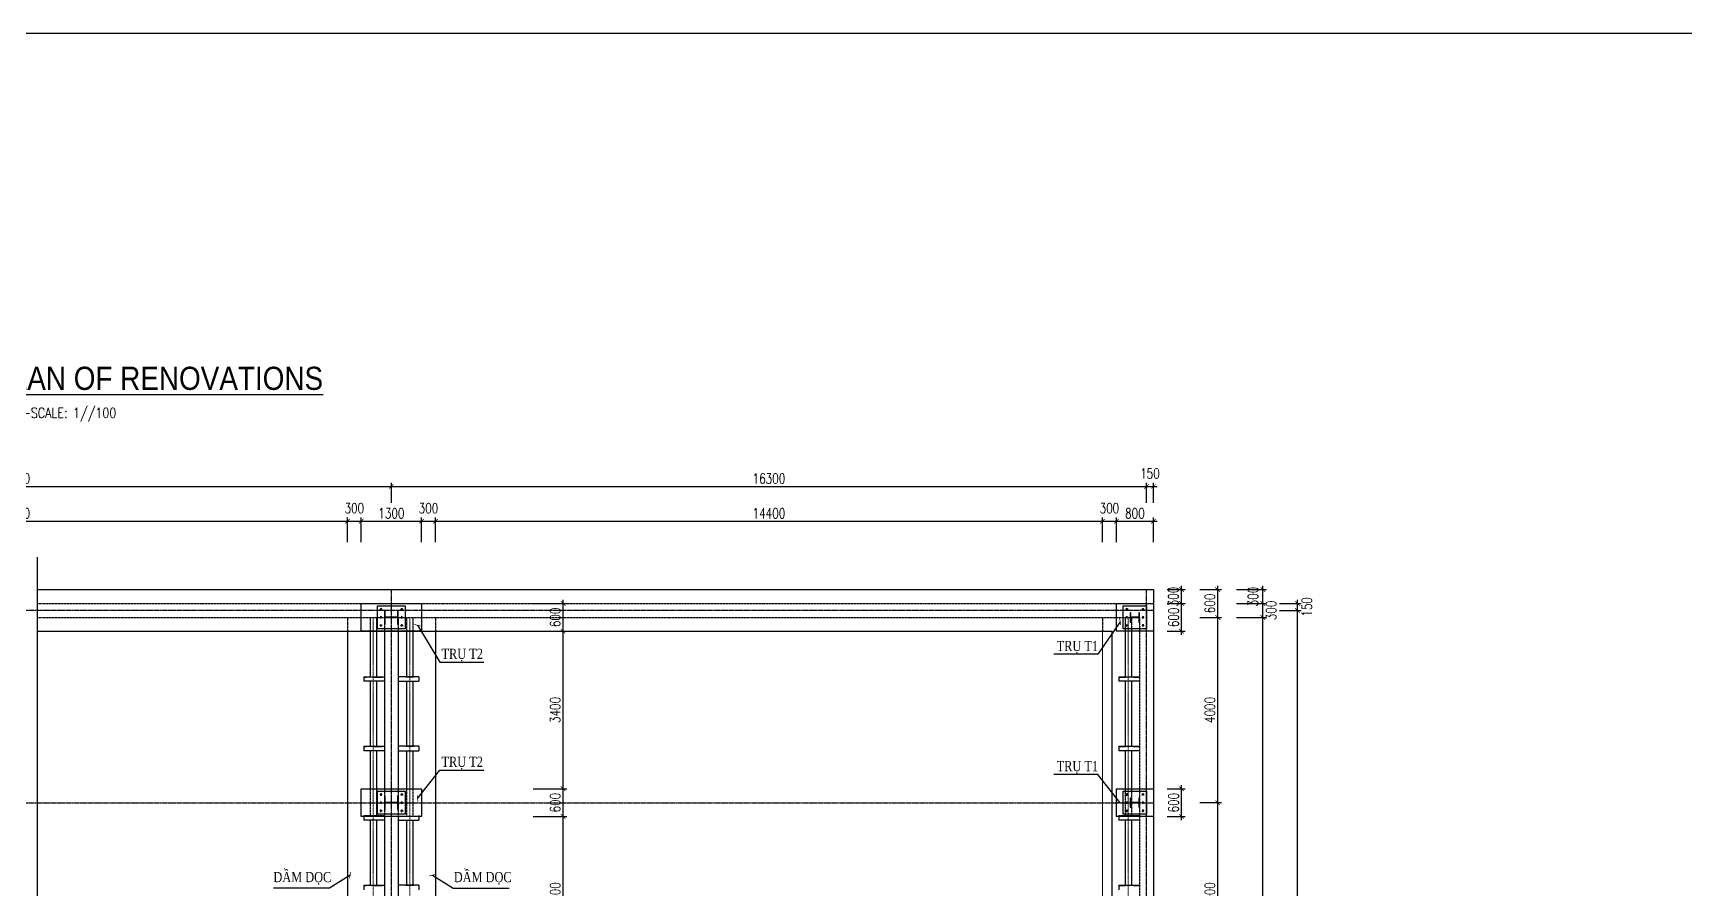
# Model space of a CAD drawing. Header units: millimetres. Extents: x -702765 to 835888, y -645289 to 262.
# Drawn here: x 562698 to 598359, y -418837 to -400359 of the extents above; entities that cross this region are included whole.
import ezdxf
from ezdxf.enums import TextEntityAlignment as Align

# ---------------------------------------------------------------- set-up
doc = ezdxf.new("R2010")
doc.units = ezdxf.units.MM
doc.header["$LTSCALE"] = 0.01
for name, pattern in [('CENTER', [2, 1.25, -0.25, 0.25, -0.25]), ('CENTER2', [1.125, 0.75, -0.125, 0.125, -0.125]), ('DASHED', [19.05, 12.7, -6.35]), ('HIDDEN', [9.525, 6.35, -3.175])]:
    doc.linetypes.add(name, pattern=pattern)
doc.layers.add('duong tam', color=6, linetype='CENTER', lineweight=9)
doc.layers.add('HACH', color=8, linetype='Continuous', lineweight=9)
for name, color, linetype in [('HACTH @ 1', 8, 'Continuous'), ('khuat', 6, 'DASHED'), ('KHUAT1', 2, 'HIDDEN'), ('TEXT', 2, 'Continuous'), ('TEXT1', 31, 'Continuous'), ('THEP', 4, 'Continuous'), ('TIM', 1, 'CENTER2'), ('TUONG', 7, 'Continuous')]:
    doc.layers.add(name, color=color, linetype=linetype)
doc.styles.add('2-5', font='romans.shx', dxfattribs={"width": 0.75, "bigfont": 'vns.shx'})
doc.styles.add('ROMANS', font='romans', dxfattribs={"width": 0.7, "height": 1, "bigfont": 'vns'})
doc.styles.add('style3', font='VHAVAN.TTF', dxfattribs={"width": 0.75})
doc.styles.add('VNTIMEHSHX', font='vntimeh.shx', dxfattribs={"width": 0.75})
doc.dimstyles.new('1-100 HP', dxfattribs={"dimscale": 100, "dimtxt": 2.2, "dimasz": 1, "dimexe": 0.8, "dimexo": 0, "dimgap": 0.6, "dimtad": 1, "dimdec": 0, "dimdsep": 46, "dimtxsty": '2-5', "dimblk": 'ARCHTICK', "dimcen": 2.5, "dimdle": 0.8, "dimclrd": 1, "dimclre": 1, "dimclrt": 2, "dimadec": 0, "dimazin": 0, "dimtfac": 1, "dimtdec": 0, "dimtmove": 2, "dimatfit": 3, "dimldrblk": 'ARCHTICK', "dimfxl": 0, "dimtolj": 1, "dimtzin": 0, "dimarcsym": 0})

# ---------------------------------------------------------------- blocks, each defined once
blk = doc.blocks.new('bulong')
at = {"layer": 'khuat'}
for p, q in [((553911, -433174), (553856, -433174)), ((553884, -433202), (553884, -433147))]:
    blk.add_line(p, q, dxfattribs=at)
at = {"layer": 'TUONG'}
blk.add_circle((553884, -433174), 16, dxfattribs=at)
blk = doc.blocks.new('_ArchTick')
at = {"color": 0, "linetype": 'ByBlock', "const_width": 0.15}
blk.add_lwpolyline([(-0.5, -0.5), (0.5, 0.5)], dxfattribs=at)
blk = doc.blocks.new('*D535')
at = {"color": 1, "lineweight": -2}
for p, q in [((574140, -420754), (574140, -417194)), ((573495, -417274), (574220, -417274)), ((573495, -420674), (574220, -420674))]:
    blk.add_line(p, q, dxfattribs=at)
at = {"layer": 'Defpoints', "color": 0}
for p in [(573495, -417274), (574140, -417274), (573495, -420674)]:
    blk.add_point(p, dxfattribs=at)
at = {"color": 1, "lineweight": -2, "xscale": 100, "yscale": 100, "zscale": 100}
for p, rotation in [((574140, -417274), 90), ((574140, -420674), 270)]:
    blk.add_blockref('_ArchTick', p, dxfattribs=dict(at, rotation=rotation))
at = {"color": 2, "insert": (573970, -418974), "char_height": 220, "attachment_point": 5, "rotation": 90, "style": '2-5'}
blk.add_mtext('\\A1;3400', dxfattribs=at)
blk = doc.blocks.new('*D536')
at = {"color": 1, "lineweight": -2}
for p, q in [((573495, -416674), (574220, -416674)), ((574140, -417354), (574140, -416594)), ((573495, -417274), (574220, -417274))]:
    blk.add_line(p, q, dxfattribs=at)
at = {"layer": 'Defpoints', "color": 0}
for p in [(573495, -416674), (574140, -416674), (573495, -417274)]:
    blk.add_point(p, dxfattribs=at)
at = {"color": 1, "lineweight": -2, "xscale": 100, "yscale": 100, "zscale": 100}
for p, rotation in [((574140, -416674), 90), ((574140, -417274), 270)]:
    blk.add_blockref('_ArchTick', p, dxfattribs=dict(at, rotation=rotation))
at = {"color": 2, "insert": (573970, -416974), "char_height": 220, "attachment_point": 5, "rotation": 90, "style": '2-5'}
blk.add_mtext('\\A1;600', dxfattribs=at)
blk = doc.blocks.new('*D537')
at = {"color": 1, "lineweight": -2}
for p, q in [((573495, -413274), (574220, -413274)), ((574140, -416754), (574140, -413194)), ((573495, -416674), (574220, -416674))]:
    blk.add_line(p, q, dxfattribs=at)
at = {"layer": 'Defpoints', "color": 0}
for p in [(573495, -413274), (574140, -413274), (573495, -416674)]:
    blk.add_point(p, dxfattribs=at)
at = {"color": 1, "lineweight": -2, "xscale": 100, "yscale": 100, "zscale": 100}
for p, rotation in [((574140, -413274), 90), ((574140, -416674), 270)]:
    blk.add_blockref('_ArchTick', p, dxfattribs=dict(at, rotation=rotation))
at = {"color": 2, "insert": (573970, -414974), "char_height": 220, "attachment_point": 5, "rotation": 90, "style": '2-5'}
blk.add_mtext('\\A1;3400', dxfattribs=at)
blk = doc.blocks.new('*D538')
at = {"color": 1, "lineweight": -2}
for p, q in [((573495, -412674), (574220, -412674)), ((574140, -413354), (574140, -412594)), ((573495, -413274), (574220, -413274))]:
    blk.add_line(p, q, dxfattribs=at)
at = {"layer": 'Defpoints', "color": 0}
for p in [(573495, -412674), (574140, -412674), (573495, -413274)]:
    blk.add_point(p, dxfattribs=at)
at = {"color": 1, "lineweight": -2, "xscale": 100, "yscale": 100, "zscale": 100}
for p, rotation in [((574140, -412674), 90), ((574140, -413274), 270)]:
    blk.add_blockref('_ArchTick', p, dxfattribs=dict(at, rotation=rotation))
at = {"color": 2, "insert": (573970, -412974), "char_height": 220, "attachment_point": 5, "rotation": 90, "style": '2-5'}
blk.add_mtext('\\A1;600', dxfattribs=at)
blk = doc.blocks.new('*D546')
at = {"color": 1, "lineweight": -2}
for p, q in [((589245, -437054), (589245, -412894)), ((588677, -412974), (589325, -412974)), ((588677, -436974), (589325, -436974))]:
    blk.add_line(p, q, dxfattribs=at)
at = {"layer": 'Defpoints', "color": 0}
for p in [(588677, -412974), (589245, -412974), (588677, -436974)]:
    blk.add_point(p, dxfattribs=at)
at = {"color": 1, "lineweight": -2, "xscale": 100, "yscale": 100, "zscale": 100}
for p, rotation in [((589245, -412974), 90), ((589245, -436974), 270)]:
    blk.add_blockref('_ArchTick', p, dxfattribs=dict(at, rotation=rotation))
at = {"color": 2, "insert": (589075, -424974), "char_height": 220, "attachment_point": 5, "rotation": 90, "style": '2-5'}
blk.add_mtext('\\A1;24000', dxfattribs=at)
blk = doc.blocks.new('*D547')
at = {"color": 1, "lineweight": -2}
for p, q in [((588677, -412674), (589325, -412674)), ((589245, -413054), (589245, -412594)), ((588677, -412974), (589325, -412974))]:
    blk.add_line(p, q, dxfattribs=at)
at = {"layer": 'Defpoints', "color": 0}
for p in [(588677, -412674), (589245, -412674), (588677, -412974)]:
    blk.add_point(p, dxfattribs=at)
at = {"color": 1, "lineweight": -2, "xscale": 100, "yscale": 100, "zscale": 100}
for p, rotation in [((589245, -412674), 90), ((589245, -412974), 270)]:
    blk.add_blockref('_ArchTick', p, dxfattribs=dict(at, rotation=rotation))
at = {"color": 2, "insert": (589426, -412824), "char_height": 220, "attachment_point": 5, "rotation": 90, "style": '2-5'}
blk.add_mtext('\\A1;300', dxfattribs=at)
blk = doc.blocks.new('*D557')
at = {"color": 1, "lineweight": -2}
for p, q in [((589609, -412824), (590075, -412824)), ((589995, -437204), (589995, -412744)), ((589609, -437124), (590075, -437124))]:
    blk.add_line(p, q, dxfattribs=at)
at = {"layer": 'Defpoints', "color": 0}
for p in [(589609, -412824), (589995, -412824), (589609, -437124)]:
    blk.add_point(p, dxfattribs=at)
at = {"color": 1, "lineweight": -2, "xscale": 100, "yscale": 100, "zscale": 100}
for p, rotation in [((589995, -412824), 90), ((589995, -437124), 270)]:
    blk.add_blockref('_ArchTick', p, dxfattribs=dict(at, rotation=rotation))
at = {"color": 2, "insert": (589825, -424974), "char_height": 220, "attachment_point": 5, "rotation": 90, "style": '2-5'}
blk.add_mtext('\\A1;24300', dxfattribs=at)
blk = doc.blocks.new('*D558')
at = {"color": 1, "lineweight": -2}
for p, q in [((589609, -412674), (590075, -412674)), ((589609, -412824), (590075, -412824)), ((589995, -412904), (589995, -412594))]:
    blk.add_line(p, q, dxfattribs=at)
at = {"layer": 'Defpoints', "color": 0}
for p in [(589609, -412674), (589609, -412824), (589995, -412674)]:
    blk.add_point(p, dxfattribs=at)
at = {"color": 1, "lineweight": -2, "xscale": 100, "yscale": 100, "zscale": 100}
for p, rotation in [((589995, -412674), 90), ((589995, -412824), 270)]:
    blk.add_blockref('_ArchTick', p, dxfattribs=dict(at, rotation=rotation))
at = {"color": 2, "insert": (590195, -412749), "char_height": 220, "attachment_point": 5, "rotation": 90, "style": '2-5'}
blk.add_mtext('\\A1;150', dxfattribs=at)
blk = doc.blocks.new('*D560')
at = {"color": 1, "lineweight": -2}
for p, q in [((588677, -412374), (589325, -412374)), ((589245, -412754), (589245, -412294)), ((588677, -412674), (589325, -412674))]:
    blk.add_line(p, q, dxfattribs=at)
at = {"layer": 'Defpoints', "color": 0}
for p in [(588677, -412374), (589245, -412374), (588677, -412674)]:
    blk.add_point(p, dxfattribs=at)
at = {"color": 1, "lineweight": -2, "xscale": 100, "yscale": 100, "zscale": 100}
for p, rotation in [((589245, -412374), 90), ((589245, -412674), 270)]:
    blk.add_blockref('_ArchTick', p, dxfattribs=dict(at, rotation=rotation))
at = {"color": 2, "insert": (589033, -412524), "char_height": 220, "attachment_point": 5, "rotation": 90, "style": '2-5'}
blk.add_mtext('\\A1;300', dxfattribs=at)
blk = doc.blocks.new('*D554')
at = {"color": 1, "lineweight": -2}
for p, q in [((587887, -416974), (588352, -416974)), ((588272, -421054), (588272, -416894)), ((587887, -420974), (588352, -420974))]:
    blk.add_line(p, q, dxfattribs=at)
at = {"layer": 'Defpoints', "color": 0}
for p in [(587887, -416974), (588272, -416974), (587887, -420974)]:
    blk.add_point(p, dxfattribs=at)
at = {"color": 1, "lineweight": -2, "xscale": 100, "yscale": 100, "zscale": 100}
for p, rotation in [((588272, -416974), 90), ((588272, -420974), 270)]:
    blk.add_blockref('_ArchTick', p, dxfattribs=dict(at, rotation=rotation))
at = {"color": 2, "insert": (588102, -418974), "char_height": 220, "attachment_point": 5, "rotation": 90, "style": '2-5'}
blk.add_mtext('\\A1;4000', dxfattribs=at)
blk = doc.blocks.new('*D555')
at = {"color": 1, "lineweight": -2}
for p, q in [((588272, -417054), (588272, -412894)), ((587887, -412974), (588352, -412974)), ((587887, -416974), (588352, -416974))]:
    blk.add_line(p, q, dxfattribs=at)
at = {"layer": 'Defpoints', "color": 0}
for p in [(587887, -412974), (588272, -412974), (587887, -416974)]:
    blk.add_point(p, dxfattribs=at)
at = {"color": 1, "lineweight": -2, "xscale": 100, "yscale": 100, "zscale": 100}
for p, rotation in [((588272, -412974), 90), ((588272, -416974), 270)]:
    blk.add_blockref('_ArchTick', p, dxfattribs=dict(at, rotation=rotation))
at = {"color": 2, "insert": (588102, -414974), "char_height": 220, "attachment_point": 5, "rotation": 90, "style": '2-5'}
blk.add_mtext('\\A1;4000', dxfattribs=at)
blk = doc.blocks.new('*D556')
at = {"color": 1, "lineweight": -2}
for p, q in [((587887, -412374), (588352, -412374)), ((588272, -413054), (588272, -412294)), ((587887, -412974), (588352, -412974))]:
    blk.add_line(p, q, dxfattribs=at)
at = {"layer": 'Defpoints', "color": 0}
for p in [(587887, -412374), (588272, -412374), (587887, -412974)]:
    blk.add_point(p, dxfattribs=at)
at = {"color": 1, "lineweight": -2, "xscale": 100, "yscale": 100, "zscale": 100}
for p, rotation in [((588272, -412374), 90), ((588272, -412974), 270)]:
    blk.add_blockref('_ArchTick', p, dxfattribs=dict(at, rotation=rotation))
at = {"color": 2, "insert": (588102, -412674), "char_height": 220, "attachment_point": 5, "rotation": 90, "style": '2-5'}
blk.add_mtext('\\A1;600', dxfattribs=at)
blk = doc.blocks.new('*D566')
at = {"color": 1, "lineweight": -2}
for p, q in [((587182, -416674), (587570, -416674)), ((587490, -417354), (587490, -416594)), ((587182, -417274), (587570, -417274))]:
    blk.add_line(p, q, dxfattribs=at)
at = {"layer": 'Defpoints', "color": 0}
for p in [(587182, -416674), (587490, -416674), (587182, -417274)]:
    blk.add_point(p, dxfattribs=at)
at = {"color": 1, "lineweight": -2, "xscale": 100, "yscale": 100, "zscale": 100}
for p, rotation in [((587490, -416674), 90), ((587490, -417274), 270)]:
    blk.add_blockref('_ArchTick', p, dxfattribs=dict(at, rotation=rotation))
at = {"color": 2, "insert": (587320, -416974), "char_height": 220, "attachment_point": 5, "rotation": 90, "style": '2-5'}
blk.add_mtext('\\A1;600', dxfattribs=at)
blk = doc.blocks.new('*D567')
at = {"color": 1, "lineweight": -2}
for p, q in [((587182, -412674), (587570, -412674)), ((587490, -413354), (587490, -412594)), ((587182, -413274), (587570, -413274))]:
    blk.add_line(p, q, dxfattribs=at)
at = {"layer": 'Defpoints', "color": 0}
for p in [(587182, -412674), (587490, -412674), (587182, -413274)]:
    blk.add_point(p, dxfattribs=at)
at = {"color": 1, "lineweight": -2, "xscale": 100, "yscale": 100, "zscale": 100}
for p, rotation in [((587490, -412674), 90), ((587490, -413274), 270)]:
    blk.add_blockref('_ArchTick', p, dxfattribs=dict(at, rotation=rotation))
at = {"color": 2, "insert": (587320, -412974), "char_height": 220, "attachment_point": 5, "rotation": 90, "style": '2-5'}
blk.add_mtext('\\A1;600', dxfattribs=at)
blk = doc.blocks.new('*D568')
at = {"color": 1, "lineweight": -2}
for p, q in [((587182, -412374), (587570, -412374)), ((587490, -412754), (587490, -412294)), ((587182, -412674), (587570, -412674))]:
    blk.add_line(p, q, dxfattribs=at)
at = {"layer": 'Defpoints', "color": 0}
for p in [(587182, -412374), (587490, -412374), (587182, -412674)]:
    blk.add_point(p, dxfattribs=at)
at = {"color": 1, "lineweight": -2, "xscale": 100, "yscale": 100, "zscale": 100}
for p, rotation in [((587490, -412374), 90), ((587490, -412674), 270)]:
    blk.add_blockref('_ArchTick', p, dxfattribs=dict(at, rotation=rotation))
at = {"color": 2, "insert": (587314, -412524), "char_height": 220, "attachment_point": 5, "rotation": 90, "style": '2-5'}
blk.add_mtext('\\A1;300', dxfattribs=at)
blk = doc.blocks.new('*D585')
at = {"color": 1, "lineweight": -2}
for p, q in [((555004, -410897), (569564, -410897)), ((555084, -411347), (555084, -410817)), ((569484, -411347), (569484, -410817))]:
    blk.add_line(p, q, dxfattribs=at)
at = {"layer": 'Defpoints', "color": 0}
for p in [(569484, -410897), (555084, -411347), (569484, -411347)]:
    blk.add_point(p, dxfattribs=at)
at = {"color": 1, "lineweight": -2, "xscale": 100, "yscale": 100, "zscale": 100, "rotation": 180}
blk.add_blockref('_ArchTick', (555084, -410897), dxfattribs=at)
at = {"color": 1, "lineweight": -2, "xscale": 100, "yscale": 100, "zscale": 100}
blk.add_blockref('_ArchTick', (569484, -410897), dxfattribs=at)
at = {"color": 2, "insert": (562284, -410727), "char_height": 220, "attachment_point": 5, "style": '2-5'}
blk.add_mtext('\\A1;14400', dxfattribs=at)
blk = doc.blocks.new('*D586')
at = {"color": 1, "lineweight": -2}
for p, q in [((569404, -410897), (569864, -410897)), ((569484, -411347), (569484, -410817)), ((569784, -411347), (569784, -410817))]:
    blk.add_line(p, q, dxfattribs=at)
at = {"layer": 'Defpoints', "color": 0}
for p in [(569784, -410897), (569484, -411347), (569784, -411347)]:
    blk.add_point(p, dxfattribs=at)
at = {"color": 1, "lineweight": -2, "xscale": 100, "yscale": 100, "zscale": 100, "rotation": 180}
blk.add_blockref('_ArchTick', (569484, -410897), dxfattribs=at)
at = {"color": 1, "lineweight": -2, "xscale": 100, "yscale": 100, "zscale": 100}
blk.add_blockref('_ArchTick', (569784, -410897), dxfattribs=at)
at = {"color": 2, "insert": (569634, -410617), "char_height": 220, "attachment_point": 5, "style": '2-5'}
blk.add_mtext('\\A1;300', dxfattribs=at)
blk = doc.blocks.new('*D587')
at = {"color": 1, "lineweight": -2}
for p, q in [((569704, -410897), (571164, -410897)), ((569784, -411347), (569784, -410817)), ((571084, -411347), (571084, -410817))]:
    blk.add_line(p, q, dxfattribs=at)
at = {"layer": 'Defpoints', "color": 0}
for p in [(571084, -410897), (569784, -411347), (571084, -411347)]:
    blk.add_point(p, dxfattribs=at)
at = {"color": 1, "lineweight": -2, "xscale": 100, "yscale": 100, "zscale": 100, "rotation": 180}
blk.add_blockref('_ArchTick', (569784, -410897), dxfattribs=at)
at = {"color": 1, "lineweight": -2, "xscale": 100, "yscale": 100, "zscale": 100}
blk.add_blockref('_ArchTick', (571084, -410897), dxfattribs=at)
at = {"color": 2, "insert": (570434, -410727), "char_height": 220, "attachment_point": 5, "style": '2-5'}
blk.add_mtext('\\A1;1300', dxfattribs=at)
blk = doc.blocks.new('*D588')
at = {"color": 1, "lineweight": -2}
for p, q in [((571004, -410897), (571464, -410897)), ((571084, -411347), (571084, -410817)), ((571384, -411347), (571384, -410817))]:
    blk.add_line(p, q, dxfattribs=at)
at = {"layer": 'Defpoints', "color": 0}
for p in [(571384, -410897), (571084, -411347), (571384, -411347)]:
    blk.add_point(p, dxfattribs=at)
at = {"color": 1, "lineweight": -2, "xscale": 100, "yscale": 100, "zscale": 100, "rotation": 180}
blk.add_blockref('_ArchTick', (571084, -410897), dxfattribs=at)
at = {"color": 1, "lineweight": -2, "xscale": 100, "yscale": 100, "zscale": 100}
blk.add_blockref('_ArchTick', (571384, -410897), dxfattribs=at)
at = {"color": 2, "insert": (571234, -410617), "char_height": 220, "attachment_point": 5, "style": '2-5'}
blk.add_mtext('\\A1;300', dxfattribs=at)
blk = doc.blocks.new('*D589')
at = {"color": 1, "lineweight": -2}
for p, q in [((571304, -410897), (585864, -410897)), ((571384, -411347), (571384, -410817)), ((585784, -411347), (585784, -410817))]:
    blk.add_line(p, q, dxfattribs=at)
at = {"layer": 'Defpoints', "color": 0}
for p in [(585784, -410897), (571384, -411347), (585784, -411347)]:
    blk.add_point(p, dxfattribs=at)
at = {"color": 1, "lineweight": -2, "xscale": 100, "yscale": 100, "zscale": 100, "rotation": 180}
blk.add_blockref('_ArchTick', (571384, -410897), dxfattribs=at)
at = {"color": 1, "lineweight": -2, "xscale": 100, "yscale": 100, "zscale": 100}
blk.add_blockref('_ArchTick', (585784, -410897), dxfattribs=at)
at = {"color": 2, "insert": (578584, -410727), "char_height": 220, "attachment_point": 5, "style": '2-5'}
blk.add_mtext('\\A1;14400', dxfattribs=at)
blk = doc.blocks.new('*D590')
at = {"color": 1, "lineweight": -2}
for p, q in [((585704, -410897), (586164, -410897)), ((585784, -411347), (585784, -410817)), ((586084, -411347), (586084, -410817))]:
    blk.add_line(p, q, dxfattribs=at)
at = {"layer": 'Defpoints', "color": 0}
for p in [(586084, -410897), (585784, -411347), (586084, -411347)]:
    blk.add_point(p, dxfattribs=at)
at = {"color": 1, "lineweight": -2, "xscale": 100, "yscale": 100, "zscale": 100, "rotation": 180}
blk.add_blockref('_ArchTick', (585784, -410897), dxfattribs=at)
at = {"color": 1, "lineweight": -2, "xscale": 100, "yscale": 100, "zscale": 100}
blk.add_blockref('_ArchTick', (586084, -410897), dxfattribs=at)
at = {"color": 2, "insert": (585934, -410617), "char_height": 220, "attachment_point": 5, "style": '2-5'}
blk.add_mtext('\\A1;300', dxfattribs=at)
blk = doc.blocks.new('*D591')
at = {"color": 1, "lineweight": -2}
for p, q in [((586004, -410897), (586964, -410897)), ((586084, -411347), (586084, -410817)), ((586884, -411347), (586884, -410817))]:
    blk.add_line(p, q, dxfattribs=at)
at = {"layer": 'Defpoints', "color": 0}
for p in [(586884, -410897), (586084, -411347), (586884, -411347)]:
    blk.add_point(p, dxfattribs=at)
at = {"color": 1, "lineweight": -2, "xscale": 100, "yscale": 100, "zscale": 100, "rotation": 180}
blk.add_blockref('_ArchTick', (586084, -410897), dxfattribs=at)
at = {"color": 1, "lineweight": -2, "xscale": 100, "yscale": 100, "zscale": 100}
blk.add_blockref('_ArchTick', (586884, -410897), dxfattribs=at)
at = {"color": 2, "insert": (586484, -410727), "char_height": 220, "attachment_point": 5, "style": '2-5'}
blk.add_mtext('\\A1;800', dxfattribs=at)
blk = doc.blocks.new('*D594')
at = {"color": 1, "lineweight": -2}
for p, q in [((554134, -410504), (554134, -410067)), ((570434, -410504), (570434, -410067)), ((554054, -410147), (570514, -410147))]:
    blk.add_line(p, q, dxfattribs=at)
at = {"layer": 'Defpoints', "color": 0}
for p in [(570434, -410147), (554134, -410504), (570434, -410504)]:
    blk.add_point(p, dxfattribs=at)
at = {"color": 1, "lineweight": -2, "xscale": 100, "yscale": 100, "zscale": 100, "rotation": 180}
blk.add_blockref('_ArchTick', (554134, -410147), dxfattribs=at)
at = {"color": 1, "lineweight": -2, "xscale": 100, "yscale": 100, "zscale": 100}
blk.add_blockref('_ArchTick', (570434, -410147), dxfattribs=at)
at = {"color": 2, "insert": (562284, -409977), "char_height": 220, "attachment_point": 5, "style": '2-5'}
blk.add_mtext('\\A1;16300', dxfattribs=at)
blk = doc.blocks.new('*D595')
at = {"color": 1, "lineweight": -2}
for p, q in [((570434, -410504), (570434, -410067)), ((586734, -410504), (586734, -410067)), ((570354, -410147), (586814, -410147))]:
    blk.add_line(p, q, dxfattribs=at)
at = {"layer": 'Defpoints', "color": 0}
for p in [(586734, -410147), (570434, -410504), (586734, -410504)]:
    blk.add_point(p, dxfattribs=at)
at = {"color": 1, "lineweight": -2, "xscale": 100, "yscale": 100, "zscale": 100, "rotation": 180}
blk.add_blockref('_ArchTick', (570434, -410147), dxfattribs=at)
at = {"color": 1, "lineweight": -2, "xscale": 100, "yscale": 100, "zscale": 100}
blk.add_blockref('_ArchTick', (586734, -410147), dxfattribs=at)
at = {"color": 2, "insert": (578584, -409977), "char_height": 220, "attachment_point": 5, "style": '2-5'}
blk.add_mtext('\\A1;16300', dxfattribs=at)
blk = doc.blocks.new('*D596')
at = {"color": 1, "lineweight": -2}
for p, q in [((586734, -410504), (586734, -410067)), ((586884, -410504), (586884, -410067)), ((586654, -410147), (586964, -410147))]:
    blk.add_line(p, q, dxfattribs=at)
at = {"layer": 'Defpoints', "color": 0}
for p in [(586884, -410147), (586734, -410504), (586884, -410504)]:
    blk.add_point(p, dxfattribs=at)
at = {"color": 1, "lineweight": -2, "xscale": 100, "yscale": 100, "zscale": 100, "rotation": 180}
blk.add_blockref('_ArchTick', (586734, -410147), dxfattribs=at)
at = {"color": 1, "lineweight": -2, "xscale": 100, "yscale": 100, "zscale": 100}
blk.add_blockref('_ArchTick', (586884, -410147), dxfattribs=at)
at = {"color": 2, "insert": (586809, -409867), "char_height": 220, "attachment_point": 5, "style": '2-5'}
blk.add_mtext('\\A1;150', dxfattribs=at)

msp = doc.modelspace()

# ---------------------------------------------------------------- linework, layer by layer
for p, q in [((562786.4, -412374.5), (586883.6, -412374.5)), ((586883.6, -412374.5), (586883.6, -437574.5)), ((586083.6, -412674.5), (586083.6, -413274.5)), ((586083.6, -412674.5), (586883.6, -412674.5)), ((562786.4, -413274.5), (585983.6, -413274.5)), ((569483.6, -413274.5), (569483.6, -436674.5)), ((570283.6, -413274.5), (570283.6, -416674.5)), ((570583.6, -413274.5), (570583.6, -416674.5)), ((571383.6, -413274.5), (571383.6, -436674.5)), ((585983.6, -413274.5), (585983.6, -436674.5)), ((586883.6, -413274.5), (586083.6, -413274.5)), ((586083.6, -416674.5), (586083.6, -417274.5)), ((586083.6, -416674.5), (586883.6, -416674.5)), ((570283.6, -417274.5), (570283.6, -420674.5)), ((570583.6, -417274.5), (570583.6, -420674.5)), ((586883.6, -417274.5), (586083.6, -417274.5))]:
    msp.add_line(p, q)
at = {"color": 148}
for p, q in [((569838.1, -414254.5), (570283.6, -414254.5)), ((569838.1, -414254.5), (569838.1, -414354.5)), ((570283.6, -414354.5), (569838.1, -414354.5)), ((571029, -414254.5), (570583.6, -414254.5)), ((570583.6, -414354.5), (571029, -414354.5)), ((571029, -414254.5), (571029, -414354.5)), ((586138.1, -414254.5), (586583.6, -414254.5)), ((586138.1, -414254.5), (586138.1, -414354.5)), ((586583.6, -414354.5), (586138.1, -414354.5)), ((569838.1, -415754.5), (570283.6, -415754.5)), ((569838.1, -415754.5), (569838.1, -415854.5)), ((571029, -415754.5), (570583.6, -415754.5)), ((571029, -415754.5), (571029, -415854.5)), ((586138.1, -415754.5), (586583.6, -415754.5)), ((586138.1, -415754.5), (586138.1, -415854.5)), ((570283.6, -415854.5), (569838.1, -415854.5)), ((570583.6, -415854.5), (571029, -415854.5)), ((586583.6, -415854.5), (586138.1, -415854.5)), ((569838.1, -417274.5), (569838.1, -417354.5)), ((570283.6, -417354.5), (569838.1, -417354.5)), ((570583.6, -417354.5), (571029, -417354.5)), ((571029, -417254.5), (571029, -417354.5)), ((586138.1, -417274.5), (586138.1, -417354.5)), ((586583.6, -417354.5), (586138.1, -417354.5)), ((569838.1, -418754.5), (569838.1, -418854.5)), ((569838.1, -418754.5), (570283.6, -418754.5)), ((571029, -418754.5), (570583.6, -418754.5)), ((571029, -418754.5), (571029, -418854.5)), ((586138.1, -418754.5), (586138.1, -418854.5)), ((586138.1, -418754.5), (586583.6, -418754.5))]:
    msp.add_line(p, q, dxfattribs=at)
at = {"color": 148, "linetype": 'HIDDEN', "ltscale": 0.2}
for p, q in [((569838.1, -414264.5), (570283.6, -414264.5)), ((571029, -414264.5), (570583.6, -414264.5)), ((586138.1, -414264.5), (586583.6, -414264.5)), ((569838.1, -415764.5), (570283.6, -415764.5)), ((571029, -415764.5), (570583.6, -415764.5)), ((586138.1, -415764.5), (586583.6, -415764.5)), ((569838.1, -418764.5), (570283.6, -418764.5)), ((571029, -418764.5), (570583.6, -418764.5)), ((586138.1, -418764.5), (586583.6, -418764.5))]:
    msp.add_line(p, q, dxfattribs=at)
for points in [[(521381, -400359.1), (659404.4, -400359.1), (659404.4, -469287.1), (521381, -469287.1)], [(569783.6, -413274.5), (569783.6, -412674.5), (571083.6, -412674.5), (571083.6, -413274.5)], [(569783.6, -417274.5), (569783.6, -416674.5), (571083.6, -416674.5), (571083.6, -417274.5)]]:
    msp.add_lwpolyline(points, close=True)
at = {"color": 148}
for points in [[(569973.8, -413264.5), (569973.8, -414254.5)], [(570109.5, -413264.5), (570109.5, -414254.5)], [(570757.6, -413264.5), (570757.6, -414254.5)], [(570893.4, -413264.5), (570893.4, -414254.5)], [(586273.8, -413264.5), (586273.8, -414254.5)], [(586409.5, -413264.5), (586409.5, -414254.5)], [(569973.8, -414354.5), (569973.8, -415754.5)], [(570109.5, -414354.5), (570109.5, -415754.5)], [(570757.6, -414354.5), (570757.6, -415754.5)], [(570893.4, -414354.5), (570893.4, -415754.5)], [(586273.8, -414354.5), (586273.8, -415754.5)], [(586409.5, -414354.5), (586409.5, -415754.5)], [(569973.8, -415854.5), (569973.8, -416674.5)], [(570109.5, -415854.5), (570109.5, -416674.5)], [(570757.6, -415854.5), (570757.6, -416674.5)], [(570893.4, -415854.5), (570893.4, -416674.5)], [(586273.8, -415854.5), (586273.8, -416674.5)], [(586409.5, -415854.5), (586409.5, -416674.5)], [(569973.8, -417354.5), (569973.8, -418754.5)], [(570109.5, -417354.5), (570109.5, -418754.5)], [(570757.6, -417354.5), (570757.6, -418754.5)], [(570893.4, -417354.5), (570893.4, -418754.5)], [(586273.8, -417354.5), (586273.8, -418754.5)], [(586409.5, -417354.5), (586409.5, -418754.5)]]:
    msp.add_lwpolyline(points, dxfattribs=at)
at = {"layer": 'duong tam', "color": 148, "ltscale": 200}
for p, q in [((570037.6, -412974.5), (570037.6, -436934.5)), ((570829.5, -412974.5), (570829.5, -436934.5)), ((586337.6, -412974.5), (586337.6, -436934.5))]:
    msp.add_line(p, q, dxfattribs=at)
at = {"layer": 'HACH'}
msp.add_line((585783.6, -413274.5), (585783.6, -436674.5), dxfattribs=at)
at = {"layer": 'HACTH @ 1'}
msp.add_lwpolyline([(562786.4, -411674.2), (562786.4, -424529), (563586.4, -424529), (561986.4, -425329), (562786.4, -425329), (562786.4, -438245.9)], dxfattribs=at)
at = {"layer": 'khuat', "ltscale": 10}
for p, q in [((562786.4, -412674.5), (586883.6, -412674.5)), ((562786.4, -412974.5), (570283.6, -412974.5)), ((569483.6, -412974.5), (569483.6, -413274.5)), ((570283.6, -412974.5), (570283.6, -413264.5)), ((570583.6, -412974.5), (586583.6, -412974.5)), ((570583.6, -412974.5), (570583.6, -413274.5)), ((571383.6, -412974.5), (571383.6, -413274.5)), ((585783.6, -412974.5), (585783.6, -413274.5)), ((586583.6, -412974.5), (586583.6, -436974.5)), ((570283.6, -416674.5), (570283.6, -417274.5)), ((570583.6, -416674.5), (570583.6, -417274.5))]:
    msp.add_line(p, q, dxfattribs=at)
at = {"layer": 'KHUAT1', "color": 148, "ltscale": 20}
for p, q in [((569838.1, -417254.5), (569838.1, -417274.5)), ((569838.1, -417254.5), (570283.6, -417254.5)), ((569838.1, -417264.5), (570283.6, -417264.5)), ((586138.1, -417254.5), (586138.1, -417274.5)), ((586138.1, -417254.5), (586583.6, -417254.5)), ((586138.1, -417264.5), (586583.6, -417264.5))]:
    msp.add_line(p, q, dxfattribs=at)
for points in [[(569973.8, -412974.5), (569973.8, -413264.5)], [(570109.5, -412974.5), (570109.5, -413264.5)], [(570757.6, -412974.5), (570757.6, -413264.5)], [(570893.4, -412974.5), (570893.4, -413264.5)], [(586273.8, -412974.5), (586273.8, -413264.5)], [(586409.5, -412974.5), (586409.5, -413264.5)], [(569973.8, -416674.5), (569973.8, -417254.5)], [(570109.5, -416674.5), (570109.5, -417254.5)], [(570757.6, -416674.5), (570757.6, -417254.5)], [(570893.4, -416674.5), (570893.4, -417254.5)], [(586273.8, -416674.5), (586273.8, -417254.5)], [(586409.5, -416674.5), (586409.5, -417254.5)]]:
    msp.add_lwpolyline(points, dxfattribs=at)
at = {"layer": 'THEP', "color": 4}
for points in [[(570583.6, -413124.5), (570583.6, -412824.5), (570568.6, -412824.5), (570568.6, -412969.5), (570298.6, -412969.5), (570298.6, -412824.5), (570283.6, -412824.5), (570283.6, -413124.5), (570298.6, -413124.5), (570298.6, -412979.5), (570568.6, -412979.5), (570568.6, -413124.5)], [(586583.6, -413074.5), (586583.6, -412874.5), (586571.6, -412874.5), (586571.6, -412970.5), (586395.6, -412970.5), (586395.6, -412874.5), (586383.6, -412874.5), (586383.6, -413074.5), (586395.6, -413074.5), (586395.6, -412978.5), (586571.6, -412978.5), (586571.6, -413074.5)], [(570583.6, -417124.5), (570583.6, -416824.5), (570568.6, -416824.5), (570568.6, -416969.5), (570298.6, -416969.5), (570298.6, -416824.5), (570283.6, -416824.5), (570283.6, -417124.5), (570298.6, -417124.5), (570298.6, -416979.5), (570568.6, -416979.5), (570568.6, -417124.5)], [(586583.6, -417074.5), (586583.6, -416874.5), (586571.6, -416874.5), (586571.6, -416970.5), (586395.6, -416970.5), (586395.6, -416874.5), (586383.6, -416874.5), (586383.6, -417074.5), (586395.6, -417074.5), (586395.6, -416978.5), (586571.6, -416978.5), (586571.6, -417074.5)]]:
    msp.add_lwpolyline(points, close=True, dxfattribs=at)
at = {"layer": 'TIM', "ltscale": 500}
for p, q in [((570433.6, -437574.5), (570433.6, -412374.5)), ((586733.6, -437574.5), (586733.6, -412374.5)), ((586883.6, -412824.5), (537683.6, -412824.5)), ((537683.6, -416974.5), (586883.6, -416974.5))]:
    msp.add_line(p, q, dxfattribs=at)
at = {"layer": 'TUONG'}
for points in [[(570733.6, -413224.5), (570133.6, -413224.5), (570133.6, -412724.5), (570733.6, -412724.5)], [(586733.6, -413224.5), (586233.6, -413224.5), (586233.6, -412724.5), (586733.6, -412724.5)], [(570733.6, -417224.5), (570133.6, -417224.5), (570133.6, -416724.5), (570733.6, -416724.5)], [(586733.6, -417224.5), (586233.6, -417224.5), (586233.6, -416724.5), (586733.6, -416724.5)]]:
    msp.add_lwpolyline(points, close=True, dxfattribs=at)

# ---------------------------------------------------------------- block references
at = {"layer": 'khuat', "xscale": -1, "rotation": 180}
for p in [(16325, -845973.9), (32425, -845973.9), (16325, -849973.9), (32425, -849973.9)]:
    msp.add_blockref('bulong', p, dxfattribs=at)
at = {"layer": 'khuat'}
for p in [(16325, 20200), (32425, 20200), (16325, 20025), (32425, 20025), (16325, 16200), (16325, 16025), (32425, 16200), (32425, 16025)]:
    msp.add_blockref('bulong', p, dxfattribs=at)
at = {"layer": 'khuat', "rotation": 180}
for p in [(1124542.2, -845973.9), (1140542.2, -845973.9), (1124542.2, -849973.9), (1140542.2, -849973.9)]:
    msp.add_blockref('bulong', p, dxfattribs=at)
at = {"layer": 'khuat', "xscale": -1}
for p in [(1124542.2, 20200), (1140542.2, 20200), (1124542.2, 20025), (1140542.2, 20025), (1124542.2, 16200), (1124542.2, 16025), (1140542.2, 16200), (1140542.2, 16025)]:
    msp.add_blockref('bulong', p, dxfattribs=at)

# ---------------------------------------------------------------- texts
at = {"layer": 'TEXT', "style": 'VNTIMEHSHX', "width": 0.8}
for s, p in [('trô t2', (571516.2, -413761)), ('trô t1', (584796, -413592.1)), ('trô t2', (571516.2, -416092.2)), ('trô t1', (584796, -416185.7)), ('dÇm däc', (567887.5, -418580.4)), ('dÇm däc', (571781.1, -418580.4))]:
    msp.add_text(s, height=220, dxfattribs=at).set_placement(p, align=Align.MIDDLE_LEFT)
at = {"layer": 'TEXT1', "color": 2, "style": 'ROMANS', "width": 0.8}
msp.add_text('TY/R LE/M/J-SCALE: 1//100', height=220, dxfattribs=at).set_placement((560846.2, -408669.1))
at = {"layer": 'THEP', "style": 'style3', "width": 0.9}
msp.add_text('%%UmÆt b»ng c¶i t¹o - plan of Renovations', height=500, dxfattribs=at).set_placement((555585.5, -408063.1))

# ---------------------------------------------------------------- dimensions: what is measured, and where the dimension line sits
for base, p1, p2, picture, middle in [((586883.6, -410146.9), (586733.6, -410504.4), (586883.6, -410504.4), '*D596', (586808.6, -409866.9)), ((570433.6, -410146.9), (554133.6, -410504.4), (570433.6, -410504.4), '*D594', (562283.6, -409976.9)), ((586733.6, -410146.9), (570433.6, -410504.4), (586733.6, -410504.4), '*D595', (578583.6, -409976.9)), ((569483.6, -410896.9), (555083.6, -411346.6), (569483.6, -411346.6), '*D585', (562283.6, -410726.9)), ((569783.6, -410896.9), (569483.6, -411346.6), (569783.6, -411346.6), '*D586', (569633.6, -410616.9)), ((571083.6, -410896.9), (569783.6, -411346.6), (571083.6, -411346.6), '*D587', (570433.6, -410726.9)), ((571383.6, -410896.9), (571083.6, -411346.6), (571383.6, -411346.6), '*D588', (571233.6, -410616.9)), ((585783.6, -410896.9), (571383.6, -411346.6), (585783.6, -411346.6), '*D589', (578583.6, -410726.9)), ((586083.6, -410896.9), (585783.6, -411346.6), (586083.6, -411346.6), '*D590', (585933.6, -410616.9)), ((586883.6, -410896.9), (586083.6, -411346.6), (586883.6, -411346.6), '*D591', (586483.6, -410726.9))]:
    dim = msp.add_linear_dim(base=base, p1=p1, p2=p2, dimstyle='1-100 HP')
    dim.commit()
    dim.dimension.update_dxf_attribs({"geometry": picture, "text_midpoint": middle})
for base, p1, p2, picture, middle in [((587490.3, -412374.5), (587182.1, -412674.5), (587182.1, -412374.5), '*D568', (587313.8, -412524.5)), ((589244.6, -412374.5), (588676.9, -412674.5), (588676.9, -412374.5), '*D560', (589032.5, -412524.5)), ((589244.6, -412674.5), (588676.9, -412974.5), (588676.9, -412674.5), '*D547', (589425.9, -412824.5)), ((589994.6, -412674.5), (589608.8, -412824.5), (589608.8, -412674.5), '*D558', (590195.2, -412749.5))]:
    dim = msp.add_linear_dim(base=base, p1=p1, p2=p2, angle=90, dimstyle='1-100 HP')
    dim.commit()
    dim.dimension.update_dxf_attribs({"geometry": picture, "text_midpoint": middle, "dimtype": 160})
for base, p1, p2, picture, middle in [((588271.9, -412374.5), (587887, -412974.5), (587887, -412374.5), '*D556', (588101.9, -412674.5)), ((574140.3, -412674.5), (573494.7, -413274.5), (573494.7, -412674.5), '*D538', (573970.3, -412974.5)), ((587490.3, -412674.5), (587182.1, -413274.5), (587182.1, -412674.5), '*D567', (587320.3, -412974.5)), ((588271.9, -412974.5), (587887, -416974.5), (587887, -412974.5), '*D555', (588101.9, -414974.5)), ((589244.6, -412974.5), (588676.9, -436974.5), (588676.9, -412974.5), '*D546', (589074.6, -424974.5)), ((589994.6, -412824.5), (589608.8, -437124.5), (589608.8, -412824.5), '*D557', (589824.6, -424974.5)), ((574140.3, -413274.5), (573494.7, -416674.5), (573494.7, -413274.5), '*D537', (573970.3, -414974.5)), ((574140.3, -416674.5), (573494.7, -417274.5), (573494.7, -416674.5), '*D536', (573970.3, -416974.5)), ((587490.3, -416674.5), (587182.1, -417274.5), (587182.1, -416674.5), '*D566', (587320.3, -416974.5)), ((574140.3, -417274.5), (573494.7, -420674.5), (573494.7, -417274.5), '*D535', (573970.3, -418974.5)), ((588271.9, -416974.5), (587887, -420974.5), (587887, -416974.5), '*D554', (588101.9, -418974.5))]:
    dim = msp.add_linear_dim(base=base, p1=p1, p2=p2, angle=90, dimstyle='1-100 HP')
    dim.commit()
    dim.dimension.update_dxf_attribs({"geometry": picture, "text_midpoint": middle})

# ---------------------------------------------------------------- leaders
for points in [[(570999.5, -413144.4), (571481.8, -413940.7), (572430.3, -413940.7)], [(586167.6, -413066.9), (585685.4, -413771.9), (584736.8, -413771.9)], [(570999.5, -416884.6), (571481.8, -416272), (572430.3, -416272)], [(586167.6, -416978), (585685.4, -416365.4), (584736.8, -416365.4)], [(569543.9, -418538.7), (569096.9, -418820.2), (567891.1, -418820.2)], [(571323.2, -418538.7), (571770.3, -418820.2), (572976.1, -418820.2)]]:
    msp.add_leader(points, dimstyle='1-100 HP')

doc.saveas('drawing.dxf')
